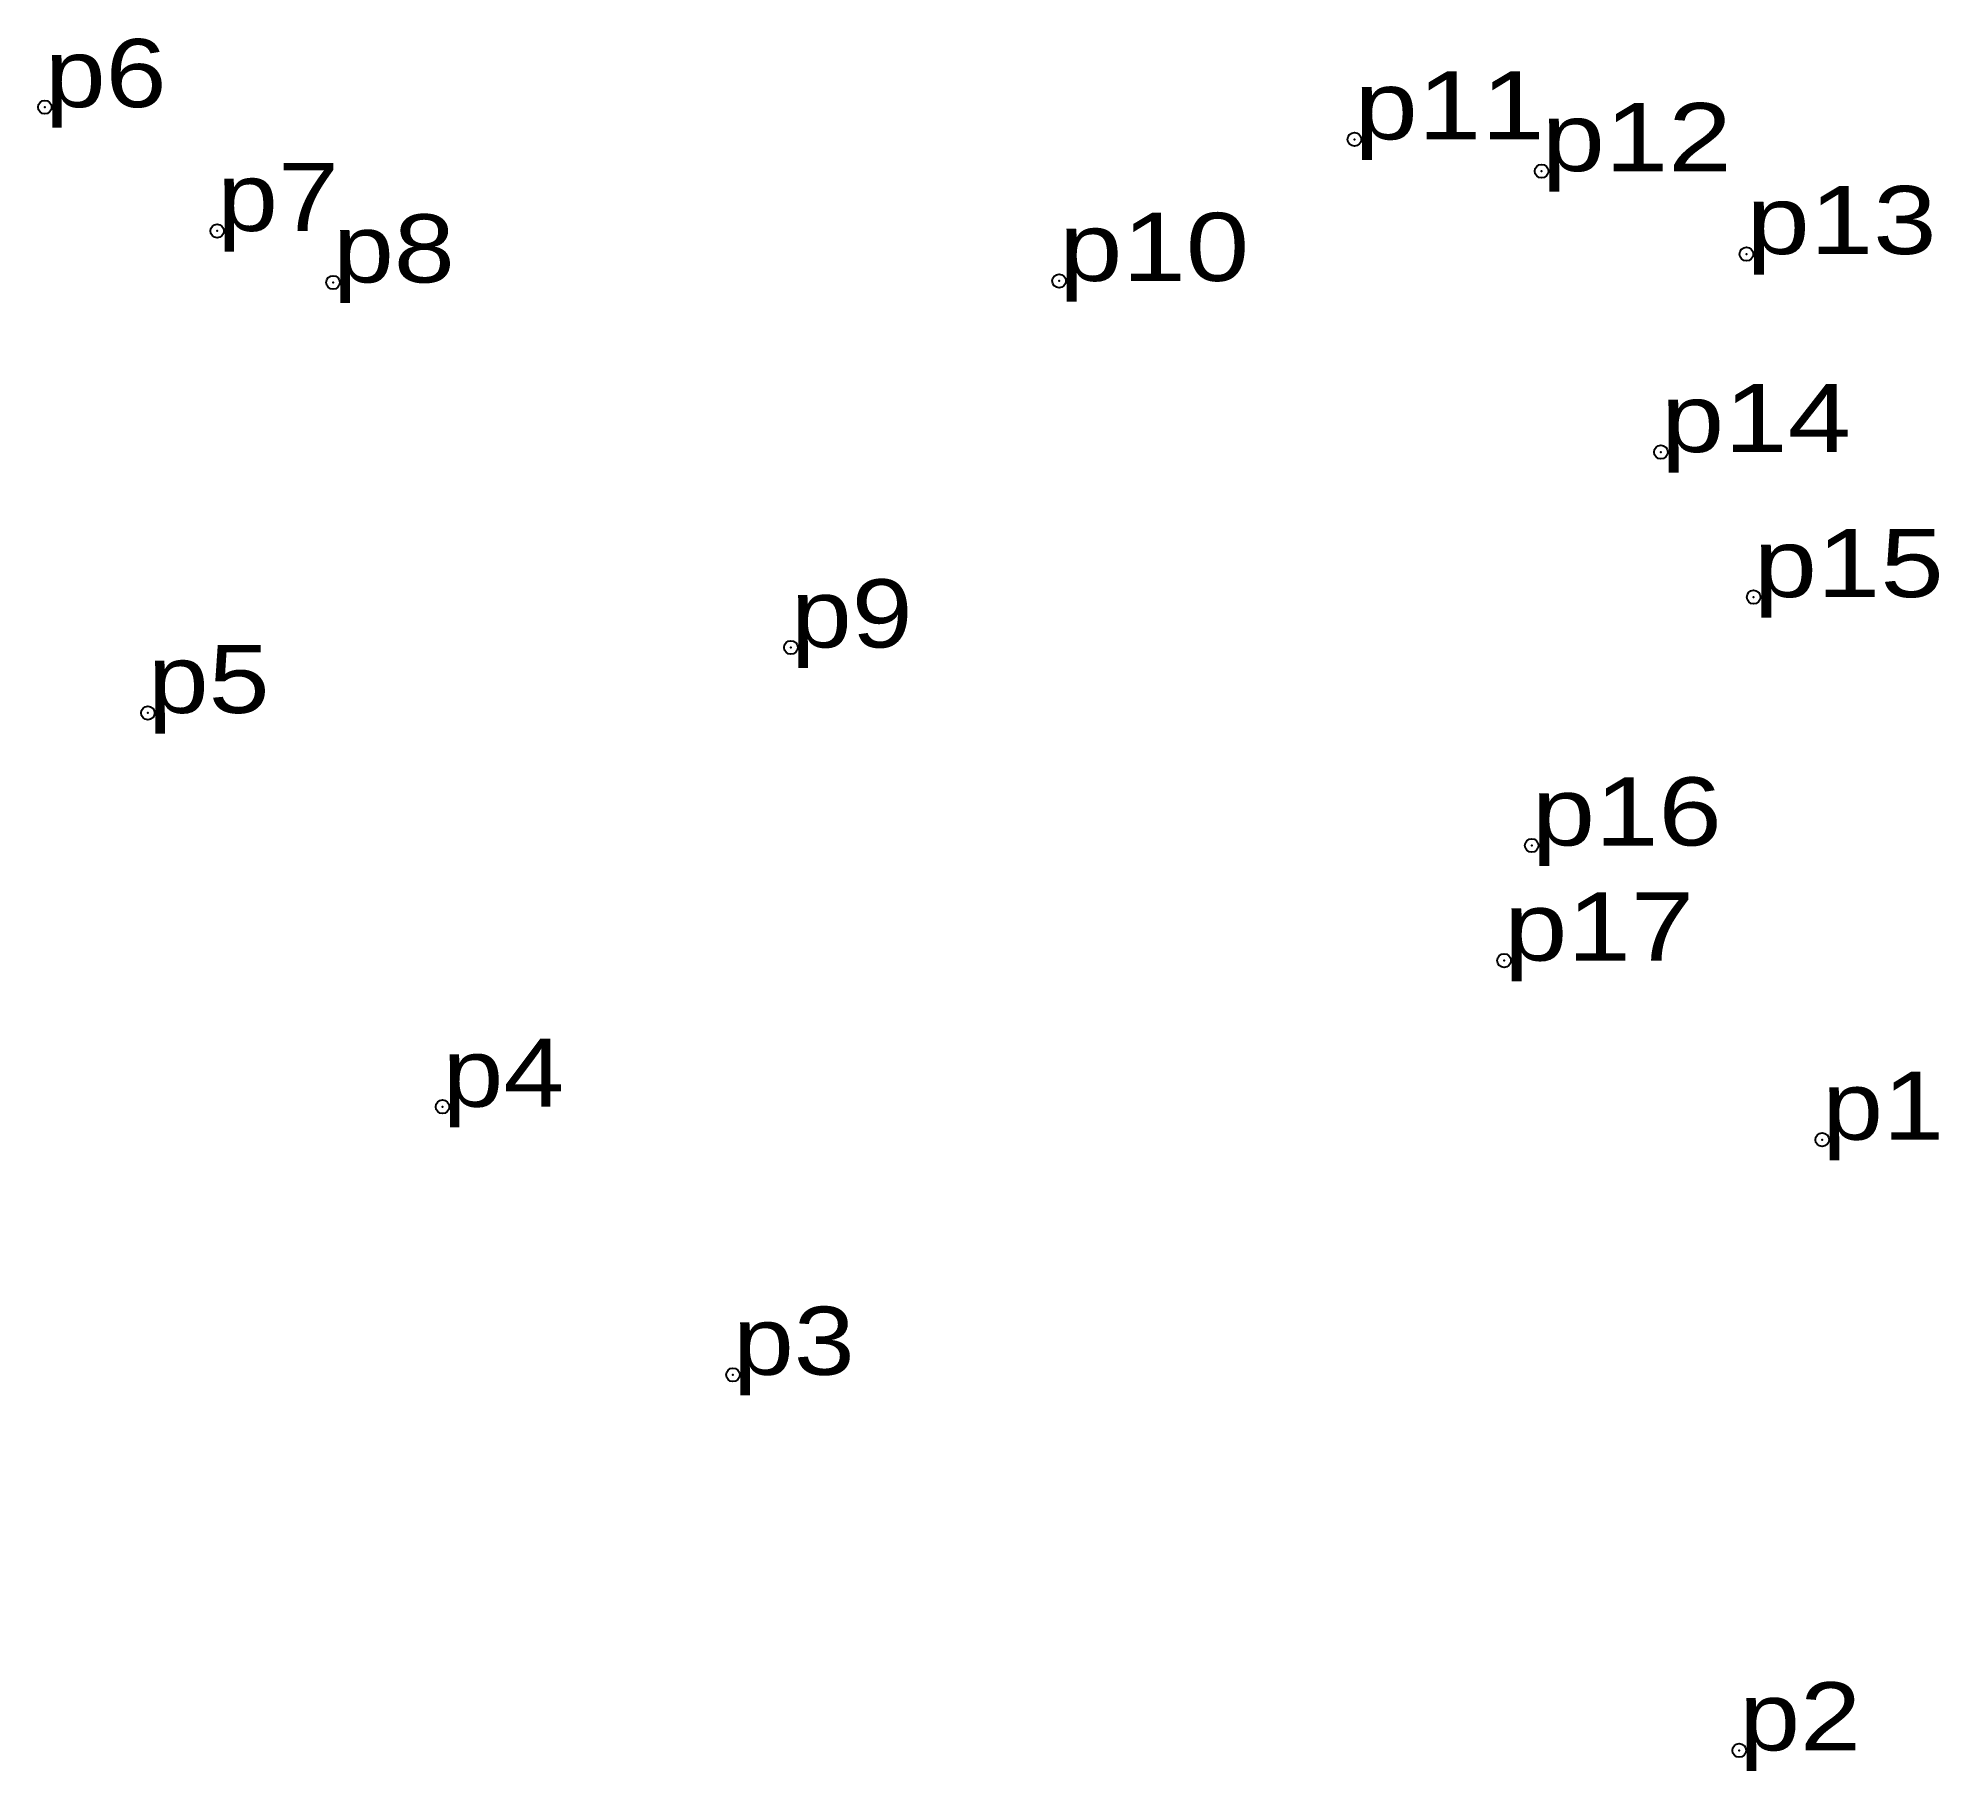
# Model space of a CAD drawing. Header units: metres. Extents: x 549628 to 551829, y 1839010 to 1840289.
# Drawn here: x 549628 to 549678.2, y 1839011.8 to 1839057.6 of the extents above.
import ezdxf

# ---------------------------------------------------------------- set-up
doc = ezdxf.new("R2010")
doc.units = ezdxf.units.M
doc.header["$LTSCALE"] = 0.72
doc.header["$PDMODE"] = 32
doc.header["$PDSIZE"] = 0.36
doc.layers.add('12', color=7, linetype='Continuous')
doc.layers.add('7', color=7, linetype='Continuous')

msp = doc.modelspace()

# ---------------------------------------------------------------- linework, layer by layer
at = {"layer": '7'}
for p in [(549628.22, 1839055.78), (549662.8, 1839054.93), (549667.74, 1839054.09), (549632.77, 1839052.51), (549673.15, 1839051.9), (549635.83, 1839051.15), (549655, 1839051.19), (549670.89, 1839046.67), (549673.34, 1839042.84), (549647.92, 1839041.51), (549630.94, 1839039.78), (549667.48, 1839036.28), (549666.75, 1839033.24), (549638.72, 1839029.38), (549675.15, 1839028.51), (549646.39, 1839022.3), (549672.96, 1839012.38)]:
    msp.add_point(p, dxfattribs=at)

# ---------------------------------------------------------------- texts
at = {"layer": '12'}
for s, width, p in [('p6', 1.2, (549628.22, 1839055.78)), ('p11', 1.25, (549662.8, 1839054.93)), ('p12', 1.25, (549667.74, 1839054.09)), ('p7', 1.2, (549632.77, 1839052.51)), ('p13', 1.25, (549673.15, 1839051.9)), ('p8', 1.2, (549635.83, 1839051.15)), ('p10', 1.25, (549655, 1839051.19)), ('p14', 1.25, (549670.89, 1839046.67)), ('p15', 1.25, (549673.34, 1839042.84)), ('p9', 1.2, (549647.92, 1839041.51)), ('p5', 1.2, (549630.94, 1839039.78)), ('p16', 1.25, (549667.48, 1839036.28)), ('p17', 1.25, (549666.75, 1839033.24)), ('p4', 1.2, (549638.72, 1839029.38)), ('p1', 1.2, (549675.15, 1839028.51)), ('p3', 1.2, (549646.39, 1839022.3)), ('p2', 1.2, (549672.96, 1839012.38))]:
    msp.add_text(s, height=1.8, dxfattribs=dict(at, width=width)).set_placement(p)

doc.saveas('drawing.dxf')
